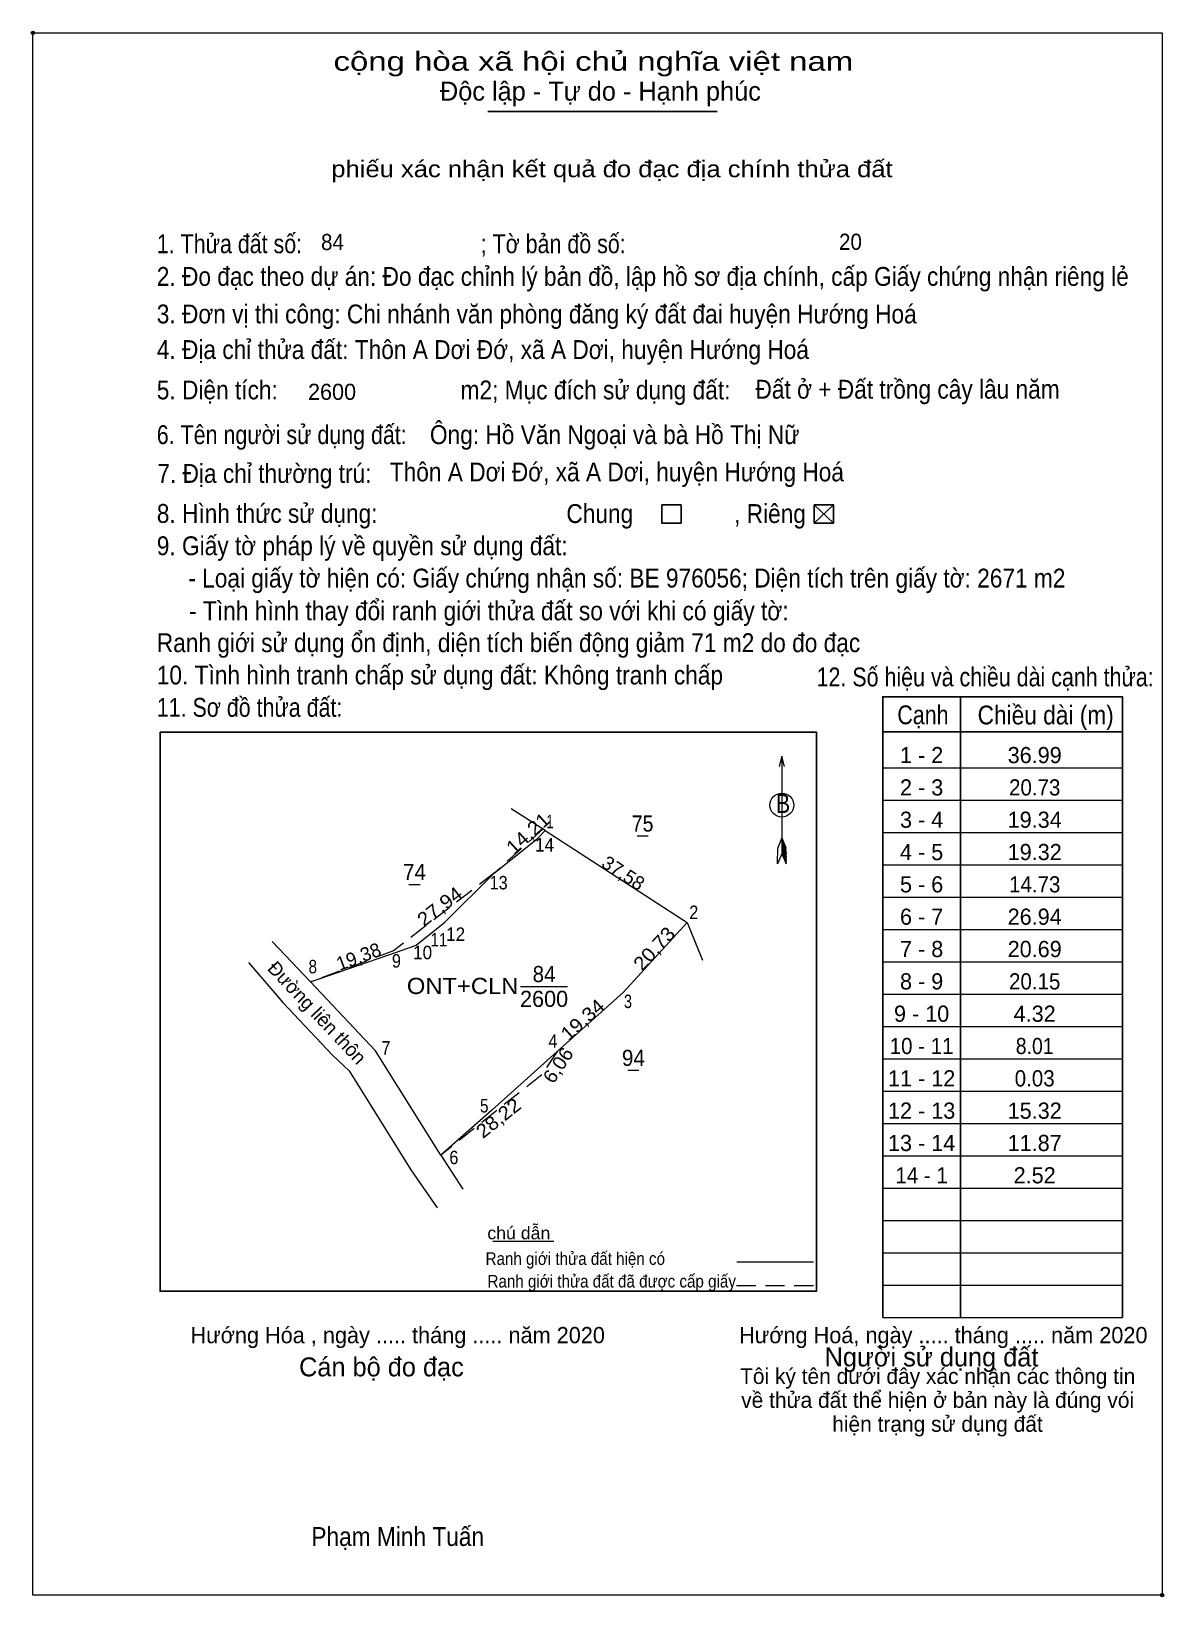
# Model space of a CAD drawing. Header units: metres. Extents: x 553603 to 553851, y 1822715 to 1823057.
import ezdxf
from ezdxf.enums import TextEntityAlignment as Align

# ---------------------------------------------------------------- set-up
doc = ezdxf.new("R2010")
doc.units = ezdxf.units.M
doc.header["$LTSCALE"] = 1.4
doc.header["$PDMODE"] = 32
doc.header["$PDSIZE"] = 0.7
doc.linetypes.add('MEDIUM_DASHED', pattern=[4.5, 3, -1.5])
for name, color, linetype, lineweight in [('1', 7, 'Continuous', 13), ('10', 7, 'Continuous', 13), ('17', 7, 'Continuous', 13), ('2', 7, 'Continuous', 13), ('23', 7, 'Continuous', 13), ('27', 7, 'Continuous', 13), ('29', 7, 'MEDIUM_DASHED', 13), ('50', 7, 'Continuous', 25), ('6', 7, 'Continuous', 13), ('9', 7, 'Continuous', 13)]:
    doc.layers.add(name, color=color, linetype=linetype, lineweight=lineweight)
for name, color, linetype in [('13', 7, 'Continuous'), ('36', 7, 'Continuous'), ('48', 7, 'Continuous'), ('52', 7, 'Continuous')]:
    doc.layers.add(name, color=color, linetype=linetype)

msp = doc.modelspace()

# ---------------------------------------------------------------- linework, layer by layer
at = {"layer": '1'}
for p, q in [((553774.47, 1822953.38), (553778.7, 1822949.42)), ((553774.47, 1822949.42), (553778.7, 1822953.38)), ((553767.38, 1822898.5), (553767.38, 1822877.14)), ((553789.44, 1822895.93), (553841.81, 1822895.93)), ((553789.44, 1822888.87), (553841.81, 1822888.87)), ((553789.44, 1822881.81), (553841.81, 1822881.81)), ((553767.38, 1822880.67), (553766.49, 1822878.5)), ((553767.38, 1822880.67), (553768.29, 1822878.5)), ((553767.38, 1822880.37), (553768.29, 1822878.18)), ((553767.38, 1822880.06), (553768.29, 1822877.87)), ((553767.38, 1822879.75), (553768.3, 1822877.55)), ((553767.38, 1822879.44), (553768.3, 1822877.24)), ((553767.38, 1822879.13), (553768.3, 1822876.92)), ((553767.38, 1822878.82), (553768.3, 1822876.6)), ((553767.38, 1822878.52), (553768.31, 1822876.28)), ((553767.38, 1822878.21), (553768.31, 1822875.97)), ((553767.38, 1822877.91), (553768.31, 1822875.65)), ((553767.38, 1822877.6), (553768.32, 1822875.34)), ((553768.32, 1822874.97), (553768.29, 1822878.5)), ((553767.38, 1822877.14), (553768.32, 1822874.97)), ((553789.44, 1822874.75), (553841.81, 1822874.75)), ((553789.44, 1822867.69), (553841.81, 1822867.69)), ((553789.44, 1822860.63), (553841.81, 1822860.63)), ((553789.44, 1822853.57), (553841.81, 1822853.57)), ((553789.44, 1822846.51), (553841.81, 1822846.51)), ((553789.44, 1822839.45), (553841.81, 1822839.45)), ((553789.44, 1822832.39), (553841.81, 1822832.39)), ((553789.44, 1822825.33), (553841.81, 1822825.33)), ((553789.44, 1822818.27), (553841.81, 1822818.27)), ((553789.44, 1822811.21), (553841.81, 1822811.21)), ((553789.44, 1822804.15), (553841.81, 1822804.15)), ((553789.44, 1822797.09), (553841.81, 1822797.09)), ((553789.44, 1822790.03), (553841.81, 1822790.03)), ((553789.44, 1822782.96), (553841.81, 1822782.96)), ((553789.44, 1822775.9), (553841.81, 1822775.9))]:
    msp.add_line(p, q, dxfattribs=at)
at = {"layer": '1', "lineweight": 25}
for p, q in [((553806.39, 1822911.47), (553806.39, 1822775.9)), ((553789.44, 1822903.81), (553841.81, 1822903.81))]:
    msp.add_line(p, q, dxfattribs=at)
msp.add_lwpolyline([(553789.44, 1822775.9), (553789.44, 1822911.47), (553841.81, 1822911.47), (553841.81, 1822775.9)], dxfattribs=at)
msp.add_lwpolyline([(553631.52, 1822903.78), (553774.93, 1822903.78), (553774.93, 1822781.61), (553631.52, 1822781.61)], close=True, dxfattribs=at)
at = {"layer": '1'}
for points in [[(553767.99, 1822896.23), (553767.38, 1822898.5), (553766.77, 1822896.23)], [(553767.38, 1822877.14), (553766.44, 1822874.97), (553766.49, 1822878.5)]]:
    msp.add_lwpolyline(points, dxfattribs=at)
msp.add_circle((553767.382, 1822887.823), 2.606, dxfattribs=at)
for p in [(553603.74, 1823056.5), (553850.47, 1822715.25)]:
    msp.add_point(p, dxfattribs=at)
at = {"layer": '10'}
msp.add_lwpolyline([(553704.63, 1822873.05), (553713.89, 1822880.47), (553715.68, 1822882.25), (553746.73, 1822862.15), (553732.72, 1822846.87), (553718.31, 1822833.97), (553703.91, 1822821.09), (553692.88, 1822811.33), (553678.58, 1822834.16), (553664.36, 1822849.19), (553683.39, 1822855.8), (553687.47, 1822857.23), (553693.73, 1822862.24), (553693.75, 1822862.26)], close=True, dxfattribs=at)
at = {"layer": '17'}
msp.add_line((553704.25, 1822792.59), (553717.54, 1822792.59), dxfattribs=at)
at = {"layer": '2', "lineweight": 25}
msp.add_line((553703.14, 1823039.3), (553753.26, 1823039.3), dxfattribs=at)
at = {"layer": '2'}
msp.add_lwpolyline([(553603.74, 1823056.5), (553850.46, 1823056.5), (553850.46, 1822715.25), (553603.74, 1822715.25)], close=True, dxfattribs=at)
at = {"layer": '23'}
msp.add_line((553650.86, 1822853.4), (553658.38, 1822844.69), dxfattribs=at)
msp.add_lwpolyline([(553658.38, 1822844.69), (553669.23, 1822833.18), (553672.84, 1822829.79), (553686.31, 1822808.15), (553692.04, 1822799.81)], dxfattribs=at)
at = {"layer": '27'}
for p, q in [((553715.68, 1822882.25), (553708.27, 1822887.04)), ((553746.73, 1822862.15), (553750.05, 1822853.97)), ((553664.36, 1822849.19), (553656.03, 1822858.03)), ((553692.88, 1822811.33), (553697.66, 1822803.91))]:
    msp.add_line(p, q, dxfattribs=at)
at = {"layer": '29'}
for points in [[(553715.18, 1822882.57), (553704.63, 1822873.05), (553682.52, 1822855.96), (553664.36, 1822849.19)], [(553718.31, 1822833.97), (553714.94, 1822828.93), (553692.88, 1822811.33)]]:
    msp.add_lwpolyline(points, dxfattribs=at)
at = {"layer": '50'}
for points in [[(553741.13, 1822953.38), (553745.37, 1822953.38), (553745.37, 1822949.42), (553741.13, 1822949.42)], [(553774.47, 1822953.38), (553778.7, 1822953.38), (553778.7, 1822949.42), (553774.47, 1822949.42)]]:
    msp.add_lwpolyline(points, close=True, dxfattribs=at)
at = {"layer": '6'}
msp.add_line((553757.52, 1822788.07), (553774.3, 1822788.07), dxfattribs=at)
at = {"layer": '6', "linetype": 'MEDIUM_DASHED'}
msp.add_line((553757.5, 1822782.9), (553774.39, 1822782.9), dxfattribs=at)
at = {"layer": '9'}
for p, q in [((553735.74, 1822881.09), (553738.18, 1822881.09)), ((553685.9, 1822870.51), (553688.33, 1822870.51)), ((553710.29, 1822848.2), (553720.55, 1822848.2)), ((553733.72, 1822829.9), (553736.15, 1822829.9))]:
    msp.add_line(p, q, dxfattribs=at)

# ---------------------------------------------------------------- texts
at = {"layer": '1'}
for s, width, p in [('1. Thửa đất số:                              ; Tờ bản đồ số:', 0.85, (553630.81, 1823008.38)), ('2. Đo đạc theo dự án: Đo đạc chỉnh lý bản đồ, lập hồ sơ địa chính, cấp Giấy chứng nhận riêng lẻ ', 0.9, (553630.81, 1823001.25)), ('3. Đơn vị thi công: Chi nhánh văn phòng đăng ký đất đai huyện Hướng Hoá', 0.9, (553630.81, 1822993.05)), ('4. Địa chỉ thửa đất: Thôn A Dơi Đớ, xã A Dơi, huyện Hướng Hoá', 0.9, (553630.81, 1822985.27)), ('5. Diện tích:                             m2; Mục đích sử dụng đất:', 0.9, (553630.81, 1822976.45)), ('Đất ở + Đất trồng cây lâu năm', 0.9, (553761.62, 1822976.61)), ('6. Tên người sử dụng đất:', 0.85, (553630.81, 1822966.68)), ('Ông: Hồ Văn Ngoại và bà Hồ Thị Nữ', 0.9, (553690.49, 1822966.68)), ('Thôn A Dơi Đớ, xã A Dơi, huyện Hướng Hoá', 0.9, (553681.72, 1822958.54)), ('7. Địa chỉ thường trú:', 0.9, (553630.93, 1822958.21)), ('Chung                , Riêng', 0.9, (553720.31, 1822949.44)), ('9. Giấy tờ pháp lý về quyền sử dụng đất:', 0.9, (553630.81, 1822942.41)), ('     - Loại giấy tờ hiện có: Giấy chứng nhận số: BE 976056; Diện tích trên giấy tờ: 2671 m2', 0.9, (553630.81, 1822935.35)), ('Ranh giới sử dụng ổn định, diện tích biến động giảm 71 m2 do đo đạc', 0.9, (553630.81, 1822921.23)), ('10. Tình hình tranh chấp sử dụng đất: Không tranh chấp', 0.9, (553630.81, 1822914.17)), ('12. Số hiệu và chiều dài cạnh thửa:', 0.85, (553774.98, 1822913.76)), ('11. Sơ đồ thửa đất:', 0.85, (553630.81, 1822907.11)), ('Cạnh', 0.85, (553792.62, 1822905.48)), ('Chiều dài (m)', 0.9, (553810.16, 1822905.44)), ('B', 0.85, (553766.08, 1822886.11)), ('Phạm Minh Tuấn', 0.9, (553664.58, 1822725.98))]:
    msp.add_text(s, height=4.118, dxfattribs=dict(at, width=width)).set_placement(p)
at = {"layer": '13'}
for s, width, p in [('ONT+CLN', 1.1, (553697.635, 1822846.55)), ('84', 0.95, (553715.425, 1822849.14))]:
    msp.add_text(s, height=3.53, dxfattribs=dict(at, width=width)).set_placement(p, align=Align.CENTER)
msp.add_text('2600', height=3.53, dxfattribs=at).set_placement((553715.43, 1822843.73), align=Align.CENTER)
at = {"layer": '2'}
for s, width, p in [('cộng hòa xã hội chủ nghĩa việt nam', 1.3, (553669.43, 1823048.24)), ('     - Tình hình thay đổi ranh giới thửa đất so với khi có giấy tờ:', 0.9, (553630.92, 1822928.19))]:
    msp.add_text(s, height=4.137, dxfattribs=dict(at, width=width)).set_placement(p)
for s, height, p in [('Độc lập - Tự do - Hạnh phúc', 4.137, (553692.68, 1823041.71)), ('Hướng Hóa , ngày ..... tháng ..... năm 2020', 3.543, (553638.17, 1822770.27)), ('Hướng Hoá, ngày ..... tháng ..... năm 2020', 3.543, (553758.04, 1822770.27)), ('Người sử dụng đất', 4.137, (553776.73, 1822765.2)), ('Cán bộ đo đạc', 4.137, (553661.9, 1822763.03))]:
    msp.add_text(s, height=height, dxfattribs=at).set_placement(p)
at = {"layer": '2', "width": 1.15}
msp.add_text('phiếu xác nhận kết quả đo đạc địa chính thửa đất', height=3.631, dxfattribs=at).set_placement((553730.265, 1823024.98), align=Align.CENTER)
at = {"layer": '2'}
for s, p in [('Tôi ký tên dưới đây xác nhận các thông tin', (553801.44, 1822761.37)), ('về thửa đất thể hiện ở bản này là đúng vói', (553801.43, 1822756.15)), ('hiện trạng sử dụng đất', (553801.395, 1822750.92))]:
    msp.add_text(s, height=3.418, dxfattribs=at).set_placement(p, align=Align.CENTER)
at = {"layer": '29'}
for s, rotation, width, p in [('14,21', 42.062, 1.1, (553712.925, 1822880.532)), ('27,94', 37.702, 1.1, (553693.548, 1822864.484)), ('20,73', 47.483, 1.1, (553740.599, 1822855.466)), ('19,34', 41.835, 1.1, (553724.85, 1822839.823)), ('6,06', 56.231, 1.05, (553719.745, 1822830.161)), ('28,22', 38.584, 1.1, (553706.395, 1822818.296))]:
    msp.add_text(s, height=3, rotation=rotation, dxfattribs=dict(at, width=width)).set_placement(p, align=Align.CENTER)
for s, rotation, p in [('37,58', 327.088, (553731.93, 1822871.726)), ('19,38', 20.445, (553675.431, 1822853.314)), ('Đường liên thôn', 313.309, (553664.727, 1822841.439))]:
    msp.add_text(s, height=3, rotation=rotation, dxfattribs=at).set_placement(p, align=Align.CENTER)
at = {"layer": '36'}
for s, width, p in [('75', 0.9, (553736.96, 1822882.03)), ('74', 0.95, (553687.125, 1822871.45)), ('94', 0.95, (553734.945, 1822830.84))]:
    msp.add_text(s, height=3.53, dxfattribs=dict(at, width=width)).set_placement(p, align=Align.CENTER)
at = {"layer": '48', "width": 0.9}
msp.add_text('8. Hình thức sử dụng:', height=4.118, dxfattribs=at).set_placement((553630.81, 1822949.47))
at = {"layer": '52'}
for s, p in [('1 - 2', (553797.925, 1822896.98)), ('36.99', (553822.63, 1822896.98)), ('2 - 3', (553797.925, 1822889.92)), ('3 - 4', (553797.925, 1822882.86)), ('19.34', (553822.63, 1822882.86)), ('4 - 5', (553797.92, 1822875.8)), ('19.32', (553822.635, 1822875.8)), ('5 - 6', (553797.925, 1822868.74)), ('6 - 7', (553797.925, 1822861.68)), ('26.94', (553822.63, 1822861.68)), ('7 - 8', (553797.925, 1822854.62)), ('20.69', (553822.63, 1822854.62)), ('8 - 9', (553797.925, 1822847.55)), ('9 - 10', (553797.925, 1822840.49)), ('4.32', (553822.63, 1822840.49)), ('11 - 12', (553797.925, 1822826.37)), ('12 - 13', (553797.925, 1822819.31)), ('15.32', (553822.635, 1822819.31)), ('13 - 14', (553797.92, 1822812.25)), ('11.87', (553822.635, 1822812.25)), ('2.52', (553822.63, 1822805.19))]:
    msp.add_text(s, height=3.53, dxfattribs=at).set_placement(p, align=Align.CENTER)
for s, width, p in [('20.73', 0.95, (553822.635, 1822889.92)), ('14.73', 0.95, (553822.635, 1822868.74)), ('20.15', 0.95, (553822.63, 1822847.55)), ('10 - 11', 0.95, (553797.925, 1822833.43)), ('8.01', 0.9, (553822.63, 1822833.43)), ('0.03', 0.95, (553822.63, 1822826.37)), ('14 - 1', 0.95, (553797.92, 1822805.19))]:
    msp.add_text(s, height=3.53, dxfattribs=dict(at, width=width)).set_placement(p, align=Align.CENTER)
at = {"layer": '6'}
for s, height, width, p in [('84', 3.53, 0.95, (553666.7, 1823009.05)), ('20', 3.53, 0.95, (553779.88, 1823009.11)), ('chú dẫn', 2.753, 1.05, (553703.04, 1822792.97)), ('Ranh giới thửa đất hiện có ', 2.753, 0.9, (553702.65, 1822787.38)), ('Ranh giới thửa đất đã được cấp giấy', 2.753, 0.9, (553703.07, 1822782.44))]:
    msp.add_text(s, height=height, dxfattribs=dict(at, width=width)).set_placement(p)
msp.add_text('2600', height=3.53, dxfattribs=at).set_placement((553663.85, 1822976.33))
at = {"layer": '9'}
for s, width, p in [('1', 0.75, (553716.725, 1822882.78)), ('14', 0.95, (553715.535, 1822877.68)), ('13', 0.9, (553705.505, 1822869.41)), ('2', 0.9, (553748.145, 1822862.93)), ('12', 0.95, (553696.105, 1822858.16)), ('10', 0.95, (553688.89, 1822854.15)), ('11', 0.85, (553692.46, 1822856.96)), ('8', 0.85, (553664.895, 1822851.07)), ('9', 0.9, (553683.17, 1822852.32)), ('3', 0.8, (553733.76, 1822843.48)), ('4', 0.9, (553717.365, 1822834.8)), ('7', 0.9, (553680.89, 1822833.31)), ('5', 0.85, (553702.36, 1822820.67)), ('6', 0.9, (553695.72, 1822809.38))]:
    msp.add_text(s, height=2.942, dxfattribs=dict(at, width=width)).set_placement(p, align=Align.CENTER)

doc.saveas('drawing.dxf')
